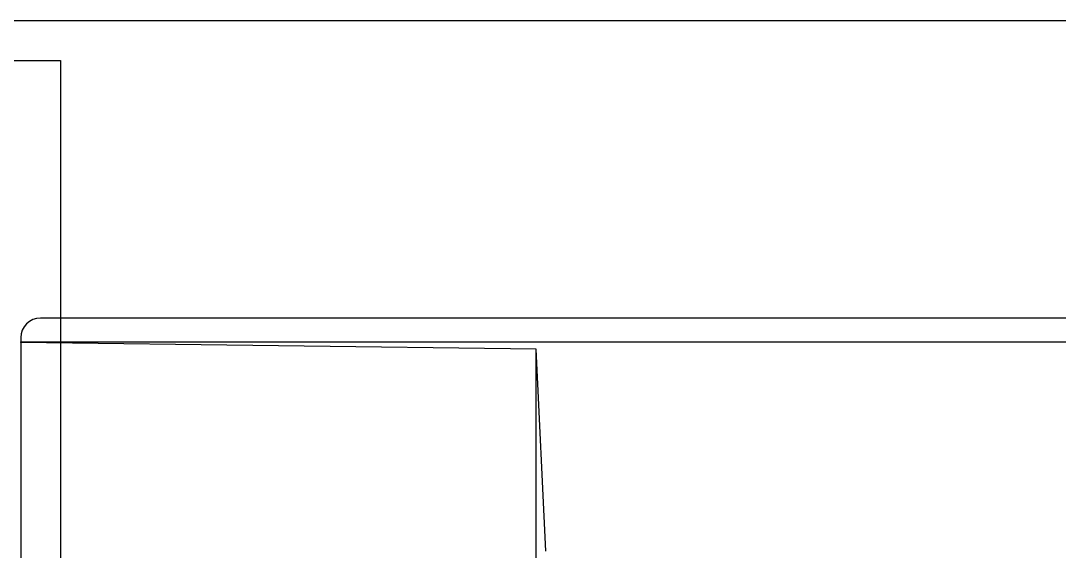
# Model space of a CAD drawing. Header units: millimetres. Extents: x -33000 to 294000, y 0 to 42408.
# Drawn here: x 19309.6 to 19571.5, y 17980.7 to 18114.5 of the extents above; entities that cross this region are included whole.
import ezdxf

# ---------------------------------------------------------------- set-up
doc = ezdxf.new("R2010")
doc.units = ezdxf.units.MM
doc.header["$LTSCALE"] = 50
doc.layers.add('arch', color=8, linetype='Continuous')

msp = doc.modelspace()

# ---------------------------------------------------------------- linework, layer by layer
at = {"layer": 'arch'}
for p, q in [((19799.58, 18114.53), (19149.58, 18114.53)), ((19159.58, 18104.53), (19319.58, 18104.53)), ((19319.58, 18104.53), (19319.58, 16754.53))]:
    msp.add_line(p, q, dxfattribs=at)
at = {"layer": 'arch', "linetype": 'Continuous'}
for p, q in [((19708.71, 18039.53), (19314.58, 18039.53)), ((19309.58, 18033.53), (19706.68, 18033.53)), ((19309.58, 18033.34), (19309.58, 18033.53)), ((19309.58, 18033.34), (19309.58, 17525.71)), ((19439.58, 18031.69), (19309.58, 18033.34)), ((19442.03, 17980.69), (19439.58, 18031.69)), ((19439.58, 17527.36), (19439.58, 18031.69))]:
    msp.add_line(p, q, dxfattribs=at)
msp.add_arc((19314.58, 18034.53), 5, 90, 180, dxfattribs=at)
msp.add_open_spline([(19309.58, 18035), (19309.58, 18033.53)], degree=1, dxfattribs=at)

doc.saveas('drawing.dxf')
